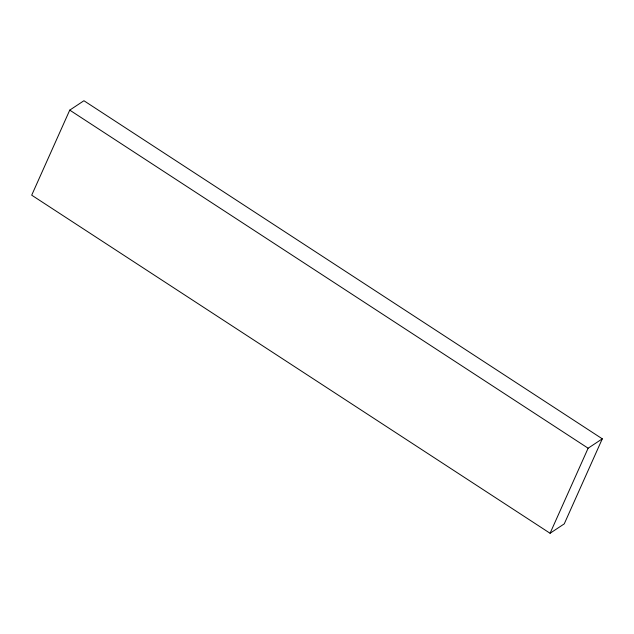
<?xml version="1.0" encoding="UTF-8"?>
<svg xmlns="http://www.w3.org/2000/svg" width="634" height="634" viewBox="0 0 634 634"><rect width="100%" height="100%" fill="white"/><g stroke="black" fill="none" stroke-linecap="round" stroke-linejoin="round"><path stroke-width="0.95" d="M69.748 110.126L31.7 195.177L550.074 533.265L564.252 523.874L602.3 438.823L83.926 100.735L69.748 110.126L588.122 448.206L602.3 438.823M550.074 533.265L588.122 448.206"/></g></svg>
